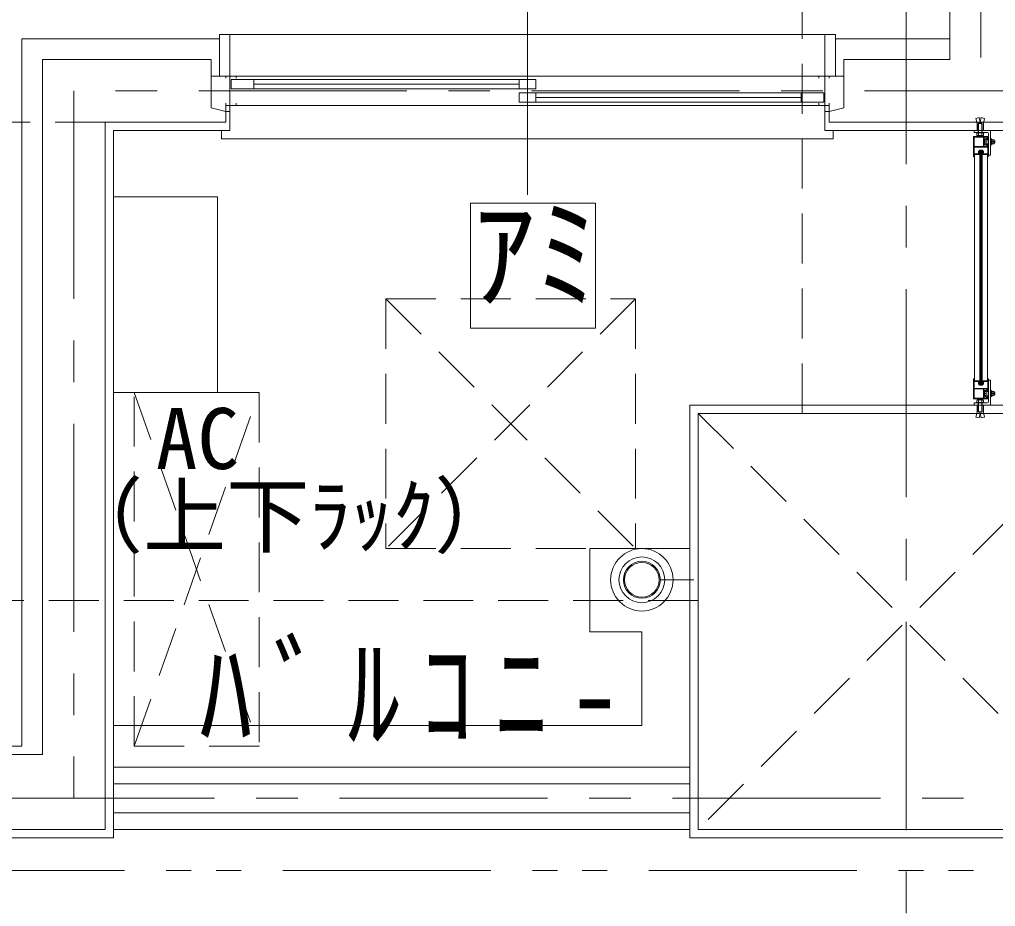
# Model space of a CAD drawing. Units: millimetres at full size; details may follow other scales. Extents: x -443943 to 462275, y -43546 to 79452.
# Drawn here: x -5325 to -2979, y -15478 to -13347 of the extents above; entities that cross this region are included whole.
import ezdxf
from ezdxf.enums import TextEntityAlignment as Align

# ---------------------------------------------------------------- set-up
doc = ezdxf.new("R2010")
doc.units = ezdxf.units.MM
doc.header["$LTSCALE"] = 100
for name, pattern in [('CHAIN1', [8, 5, -1, 1, -1]), ('CHAIN2', [12, 9, -1, 1, -1]), ('DASHED1', [1.8, 1.2, -0.6]), ('DOUBLE_CHAIN1', [8.8, 5, -1, 0.6, -0.6, 0.6, -1])]:
    doc.linetypes.add(name, pattern=pattern)
for name, color, linetype, lineweight in [('4-0_仕上', 7, 'Continuous', 15), ('4-1_通り芯', 4, 'Continuous', 9), ('4-2_躯体', 3, 'Continuous', 20), ('4-3_建具', 4, 'Continuous', 9), ('4-5_文字', 7, 'Continuous', 15), ('4-A_目地･ﾊｯﾁ', 4, 'Continuous', 9), ('4-B_E-PANL', 1, 'Continuous', 18)]:
    doc.layers.add(name, color=color, linetype=linetype, lineweight=lineweight)
doc.styles.add('ＭＳ ゴシック', font='')
doc.styles.get('ＭＳ ゴシック').set_extended_font_data('MS Gothic')

msp = doc.modelspace()

# ---------------------------------------------------------------- linework, layer by layer
at = {"layer": '4-0_仕上', "linetype": 'DASHED1'}
for p, q in [((-3444.2, -8413.1), (-3444.2, -14293.1)), ((-5119.2, -13593.1), (-6624.2, -13593.1)), ((-3694.2, -14743.1), (-9294.2, -14743.1))]:
    msp.add_line(p, q, dxfattribs=at)
at = {"layer": '4-0_仕上'}
for p, q in [((-5319.2, -13393.1), (-5319.2, -15093.1)), ((-4844.2, -13393.1), (-5319.2, -13393.1)), ((-3089.2, -13393.1), (-3364.2, -13393.1)), ((-2769.2, -13613.1), (-3389.2, -13613.1)), ((-3714.2, -15313.1), (-3714.2, -14273.1)), ((-5319.2, -15093.1), (-5752.9, -15093.1)), ((-5099.2, -15143.1), (-3714.2, -15143.1)), ((-5099.2, -15313.1), (-5777.9, -15313.1)), ((-5099.2, -15293.1), (-3714.2, -15293.1)), ((-2674.2, -15313.1), (-3714.2, -15313.1))]:
    msp.add_line(p, q, dxfattribs=at)
for points in [[(-4819.2, -13613.1), (-5099.2, -13613.1), (-5099.2, -15313.1)], [(-3714.2, -14273.1), (-2674.2, -14273.1), (-2674.2, -15313.1)]]:
    msp.add_lwpolyline(points, dxfattribs=at)
at = {"layer": '4-1_通り芯', "linetype": 'CHAIN1'}
for p, q in [((-3194.2, -3594.4), (-3194.2, -19068.1)), ((-3014.2, -9738.1), (-3014.2, -13518.1)), ((-5194.2, -13518.1), (-5194.2, -15218.1)), ((-1194.2, -13518.1), (-5194.2, -13518.1)), ((-18955.9, -15218.1), (21355.8, -15218.1))]:
    msp.add_line(p, q, dxfattribs=at)
at = {"layer": '4-2_躯体'}
for p, q in [((-3089.2, -9813.1), (-3089.2, -13443.1)), ((-4864.2, -13443.1), (-5269.2, -13443.1)), ((-5269.2, -13443.1), (-5269.2, -15113.1)), ((-3344.2, -13558.7), (-3344.2, -13443.1)), ((-3089.2, -13443.1), (-3344.2, -13443.1)), ((-4829.2, -13593.1), (-4829.2, -13568.1)), ((-3379.2, -13568.1), (-3344.2, -13558.7)), ((-3379.2, -13568.1), (-3379.2, -13593.1)), ((-5119.2, -13593.1), (-5119.2, -15293.1)), ((-4829.2, -13593.1), (-5119.2, -13593.1)), ((-2779.2, -13593.1), (-3379.2, -13593.1)), ((-3694.2, -15293.1), (-3694.2, -14293.1)), ((-3694.2, -14293.1), (-2694.2, -14293.1)), ((-5269.2, -15113.1), (-5767.9, -15113.1)), ((-5119.2, -15293.1), (-5767.9, -15293.1)), ((-2694.2, -15293.1), (-3694.2, -15293.1))]:
    msp.add_line(p, q, dxfattribs=at)
at = {"layer": '4-2_躯体', "linetype": 'DASHED1'}
for p, q in [((-3694.2, -14293.1), (-2694.2, -15293.1)), ((-2694.2, -14293.1), (-3694.2, -15293.1))]:
    msp.add_line(p, q, dxfattribs=at)
at = {"layer": '4-2_躯体'}
msp.add_lwpolyline([(-4864.2, -13443.1), (-4864.2, -13558.7), (-4829.2, -13568.1)], dxfattribs=at)
at = {"layer": '4-3_建具'}
for p, q in [((-4104.2, -13268.1), (-4104.2, -13768.1)), ((-4844.2, -13483.1), (-4864.2, -13483.1)), ((-4829.2, -13488.1), (-4829.2, -13483.1)), ((-4829.2, -13483.1), (-3379.2, -13483.1)), ((-4819.2, -13483.1), (-4819.2, -13568.1)), ((-4804.2, -13483.1), (-4804.2, -13488.1)), ((-3404.2, -13483.1), (-3404.2, -13488.1)), ((-3389.2, -13483.1), (-3389.2, -13568.1)), ((-3379.2, -13483.1), (-3379.2, -13488.1)), ((-3364.2, -13483.1), (-3344.2, -13483.1)), ((-4816.2, -13490.6), (-4084.2, -13490.6)), ((-4816.2, -13513.6), (-4816.2, -13490.6)), ((-4761.7, -13490.6), (-4761.7, -13513.6)), ((-4124.2, -13502.1), (-4761.7, -13502.1)), ((-4124.2, -13490.6), (-4124.2, -13513.6)), ((-4084.2, -13490.6), (-4084.2, -13513.6)), ((-4084.2, -13513.6), (-4816.2, -13513.6)), ((-4124.2, -13522.6), (-4124.2, -13545.6)), ((-3392.2, -13522.6), (-4124.2, -13522.6)), ((-4084.2, -13522.6), (-4084.2, -13545.6)), ((-3446.7, -13522.6), (-3446.7, -13545.6)), ((-3392.2, -13545.6), (-3392.2, -13522.6)), ((-4829.2, -13568.1), (-4829.2, -13548.1)), ((-4829.2, -13553.1), (-3379.2, -13553.1)), ((-4804.2, -13548.1), (-4804.2, -13553.1)), ((-4124.2, -13545.6), (-3392.2, -13545.6)), ((-3446.7, -13534.1), (-4084.2, -13534.1)), ((-3404.2, -13548.1), (-3404.2, -13553.1)), ((-3379.2, -13548.1), (-3379.2, -13568.1)), ((-4839.2, -13613.1), (-4839.2, -13633.1)), ((-3369.2, -13613.1), (-3369.2, -13633.1)), ((-4839.2, -13633.1), (-3369.2, -13633.1)), ((-5099.2, -15183.1), (-3714.2, -15183.1)), ((-5099.2, -15253.1), (-3714.2, -15253.1))]:
    msp.add_line(p, q, dxfattribs=at)
at = {"layer": '4-3_建具', "color": 7, "lineweight": 15}
for p, q in [((-4844.2, -13383.1), (-3364.2, -13383.1)), ((-4844.2, -13483.1), (-4844.2, -13383.1)), ((-4819.2, -13383.1), (-4819.2, -13483.1)), ((-3389.2, -13383.1), (-3389.2, -13483.1)), ((-3364.2, -13483.1), (-3364.2, -13383.1)), ((-4819.2, -13483.1), (-4844.2, -13483.1)), ((-3389.2, -13483.1), (-3364.2, -13483.1)), ((-4829.2, -13568.1), (-4819.2, -13568.1)), ((-4819.2, -13568.1), (-4819.2, -13613.1)), ((-3389.2, -13568.1), (-3379.2, -13568.1)), ((-3389.2, -13568.1), (-3389.2, -13613.1))]:
    msp.add_line(p, q, dxfattribs=at)
at = {"layer": '4-3_建具', "color": 3, "lineweight": 20}
msp.add_line((-4851.1, -13593.1), (-4847.6, -13593.1), dxfattribs=at)
at = {"layer": '4-A_目地･ﾊｯﾁ', "linetype": 'CHAIN2'}
for p, q in [((-3018.5, -13582.6), (-3026.3, -13584.3)), ((-3023.8, -13596.3), (-3026.3, -13584.3)), ((-3023.8, -13613.1), (-3023.8, -13596.3)), ((-3020.8, -13618.1), (-3020.8, -13596.8)), ((-3020.8, -13596.8), (-3011.6, -13596.8)), ((-3020.3, -13618.1), (-3020.3, -13595.8)), ((-3020.3, -13595.8), (-3012, -13595.8)), ((-3016.2, -13593.8), (-3018.5, -13582.6)), ((-3016.2, -13593.8), (-3013.9, -13582.6)), ((-3013.9, -13582.6), (-3006, -13584.3)), ((-3012, -13618.1), (-3012, -13595.8)), ((-3011.6, -13618.1), (-3011.6, -13596.8)), ((-3008.5, -13596.3), (-3006, -13584.3)), ((-3008.5, -13613.1), (-3008.5, -13596.3)), ((-3023.8, -14273.1), (-3023.8, -14289.9)), ((-3020.8, -14268.1), (-3020.8, -14289.4)), ((-3020.3, -14268.1), (-3020.3, -14290.4)), ((-3012, -14268.1), (-3012, -14290.4)), ((-3011.6, -14268.1), (-3011.6, -14289.4)), ((-3008.5, -14273.1), (-3008.5, -14289.9)), ((-3023.8, -14289.9), (-3026.3, -14302)), ((-3018.5, -14303.6), (-3026.3, -14302)), ((-3020.8, -14289.4), (-3011.6, -14289.4)), ((-3020.3, -14290.4), (-3012, -14290.4)), ((-3016.2, -14292.4), (-3018.5, -14303.6)), ((-3016.2, -14292.4), (-3013.9, -14303.6)), ((-3013.9, -14303.6), (-3006, -14302)), ((-3008.5, -14289.9), (-3006, -14302))]:
    msp.add_line(p, q, dxfattribs=at)
at = {"layer": '4-A_目地･ﾊｯﾁ'}
for p, q in [((-3031, -13613.1), (-2991, -13613.1)), ((-3024.2, -13624.4), (-3024.2, -13618.9)), ((-3024.2, -13624.4), (-3023.2, -13625.4)), ((-3009.2, -13625.4), (-3023.2, -13625.4)), ((-3020, -13624.4), (-3022.2, -13625.4)), ((-3020, -13624.4), (-3020, -13618.9)), ((-3020, -13624.4), (-3017.2, -13625.4)), ((-3012.3, -13624.4), (-3015.2, -13625.4)), ((-3012.3, -13624.4), (-3012.3, -13618.9)), ((-3012.3, -13624.4), (-3010.2, -13625.4)), ((-3008.2, -13624.4), (-3009.2, -13625.4)), ((-3008.2, -13624.4), (-3008.2, -13618.9)), ((-3006.7, -13618.9), (-3006.7, -13618.1)), ((-2996, -13620.6), (-2996, -13675.3)), ((-2991, -13673.1), (-2991, -13613.1)), ((-3031.5, -13628.1), (-3032.3, -13628.9)), ((-3032.3, -13675.7), (-3032.3, -13628.9)), ((-3031.5, -13628.1), (-2996.8, -13628.1)), ((-3030.5, -13629.4), (-3030.8, -13629.8)), ((-3030.8, -13651.3), (-3030.8, -13629.8)), ((-3030.5, -13629.4), (-3007.8, -13629.4)), ((-3007.8, -13651.7), (-3007.8, -13629.4)), ((-3006.8, -13629.4), (-2997.9, -13629.4)), ((-3006.8, -13651.7), (-3006.8, -13629.4)), ((-3005.3, -13635.7), (-3005.8, -13637.6)), ((-3005.8, -13635.7), (-3005.8, -13645.7)), ((-3001.6, -13635.7), (-3005.8, -13635.7)), ((-3005.3, -13640.7), (-3005.8, -13638.9)), ((-3005.3, -13640.7), (-3005.8, -13642.6)), ((-3001.6, -13640.7), (-3005.8, -13640.7)), ((-3005.3, -13645.7), (-3005.8, -13643.9)), ((-3001.6, -13645.7), (-3005.8, -13645.7)), ((-3004.4, -13635.4), (-3004.4, -13633.8)), ((-3001.6, -13633.8), (-3004.4, -13633.8)), ((-3001.6, -13635.4), (-3004.4, -13635.4)), ((-3004.4, -13646), (-3004.4, -13647.6)), ((-3001.6, -13646), (-3004.4, -13646)), ((-3001.6, -13647.6), (-3004.4, -13647.6)), ((-3001.6, -13633.8), (-3001.6, -13632.3)), ((-2999, -13632.3), (-3001.6, -13632.3)), ((-3001.6, -13646), (-3001.6, -13635.4)), ((-3001.6, -13647.6), (-3001.6, -13649.1)), ((-2999, -13649.1), (-3001.6, -13649.1)), ((-2999, -13632.3), (-2999, -13629.4)), ((-2999, -13634.1), (-2999, -13635.6)), ((-2999, -13635.6), (-2996, -13635.6)), ((-2999, -13645.9), (-2999, -13647.4)), ((-2999, -13645.9), (-2996, -13645.9)), ((-2999, -13647.4), (-2997.5, -13647.4)), ((-2999, -13649.1), (-2999, -13651.7)), ((-2997.9, -13629.4), (-2997.5, -13629.8)), ((-2997.5, -13647.4), (-2997.5, -13651.3)), ((-2996.8, -13628.1), (-2996, -13628.9)), ((-2996.8, -13645.9), (-2996.8, -13635.6)), ((-2991, -13632.7), (-2989.4, -13632.7)), ((-2989.4, -13634.7), (-2987.6, -13634.7)), ((-2987.6, -13635.7), (-2982.5, -13635.7)), ((-2987.6, -13640.7), (-2982.5, -13640.7)), ((-2983.3, -13635.7), (-2982.5, -13637.2)), ((-2983.3, -13645.7), (-2983.3, -13635.7)), ((-2983.3, -13640.7), (-2982.5, -13639.2)), ((-2983.3, -13640.7), (-2982.5, -13642.2)), ((-2983.3, -13645.7), (-2982.5, -13644.2)), ((-2982.5, -13637.6), (-2981.7, -13637.6)), ((-2981.2, -13638.2), (-2981.7, -13638.2)), ((-2981.2, -13643.2), (-2981.7, -13643.2)), ((-2981.2, -13643.2), (-2981.2, -13638.2)), ((-3030.5, -13651.7), (-3030.8, -13651.3)), ((-3030.5, -13653.2), (-3030.8, -13653.5)), ((-3030.8, -13653.5), (-3030.8, -13669.5)), ((-3030.5, -13669.8), (-3030.8, -13669.5)), ((-3030.5, -13671.3), (-3030.8, -13671.7)), ((-3030.8, -13671.7), (-3030.8, -13674.6)), ((-3030.5, -13651.7), (-3007.8, -13651.7)), ((-3030.5, -13653.2), (-2997.9, -13653.2)), ((-3017.9, -13669.8), (-3030.5, -13669.8)), ((-3017.5, -13671.3), (-3030.5, -13671.3)), ((-3030.2, -13671.3), (-3030.2, -14214.9)), ((-3020.6, -13664.1), (-3017.4, -13660.9)), ((-3020.6, -13664.1), (-3020.6, -13669.5)), ((-3019.6, -13664.5), (-3017.4, -13662.4)), ((-3019.6, -13664.5), (-3019.6, -13669.5)), ((-3017.9, -13669.8), (-3017.2, -13667)), ((-3017.5, -13671.3), (-3016.4, -13667.2)), ((-3017.4, -13660.9), (-3011, -13660.9)), ((-3017.4, -13662.4), (-3010.9, -13662.4)), ((-3017.2, -13665.9), (-3016.7, -13665.9)), ((-3017.2, -13667), (-3017.2, -13665.9)), ((-3016.7, -13663.4), (-3011.7, -13663.4)), ((-3016.7, -13663.4), (-3016.7, -14222.8)), ((-3016.7, -13665.9), (-3016.4, -13666.1)), ((-3016.4, -13667.2), (-3016.4, -13666.1)), ((-3015.4, -13663.4), (-3015.4, -14222.8)), ((-3014.2, -13663.4), (-3014.2, -14222.8)), ((-3012.9, -13663.4), (-3012.9, -14222.8)), ((-3011.7, -13665.9), (-3011.9, -13666.1)), ((-3011.9, -13667.2), (-3011.9, -13666.1)), ((-3010.8, -13671.3), (-3011.9, -13667.2)), ((-3011.7, -13663.4), (-3011.7, -14222.8)), ((-3011.2, -13665.9), (-3011.7, -13665.9)), ((-3011.2, -13667), (-3011.2, -13665.9)), ((-3010.4, -13669.8), (-3011.2, -13667)), ((-3007.8, -13664.1), (-3011, -13660.9)), ((-3008.8, -13664.5), (-3010.9, -13662.4)), ((-3010.8, -13671.3), (-2997.9, -13671.3)), ((-3010.4, -13669.8), (-2997.9, -13669.8)), ((-3008.8, -13664.5), (-3008.8, -13669.5)), ((-3007.8, -13664.1), (-3007.8, -13669.5)), ((-3006.8, -13651.7), (-2997.9, -13651.7)), ((-2998.2, -13671.3), (-2998.2, -14214.9)), ((-2997.9, -13651.7), (-2997.5, -13651.3)), ((-2997.9, -13653.2), (-2997.5, -13653.5)), ((-2997.9, -13669.8), (-2997.5, -13669.5)), ((-2997.9, -13671.3), (-2997.5, -13671.7)), ((-2997.5, -13653.5), (-2997.5, -13669.5)), ((-2997.5, -13671.7), (-2997.5, -13674.6)), ((-2996, -13673.1), (-2991, -13673.1)), ((-3032.3, -13675.3), (-3031.2, -13676.4)), ((-3031.2, -13676.4), (-3030.3, -13676.4)), ((-3030.3, -13674.6), (-3030.8, -13674.6)), ((-3030.3, -13676.4), (-3030.3, -13674.6)), ((-2998, -13674.6), (-2997.5, -13674.6)), ((-2998, -13676.4), (-2998, -13674.6)), ((-2997.2, -13676.4), (-2998, -13676.4)), ((-2996, -13675.3), (-2997.2, -13676.4)), ((-3032.3, -14211), (-3031.2, -14209.8)), ((-3032.3, -14210.6), (-3032.3, -14257.3)), ((-3031.2, -14209.8), (-3030.3, -14209.8)), ((-3030.8, -14214.6), (-3030.8, -14211.6)), ((-3030.3, -14211.6), (-3030.8, -14211.6)), ((-3030.3, -14209.8), (-3030.3, -14211.6)), ((-2998, -14209.8), (-2998, -14211.6)), ((-2997.2, -14209.8), (-2998, -14209.8)), ((-2998, -14211.6), (-2997.5, -14211.6)), ((-2997.5, -14214.6), (-2997.5, -14211.6)), ((-2996, -14211), (-2997.2, -14209.8)), ((-2996, -14265.6), (-2996, -14211)), ((-3030.5, -14214.9), (-3030.8, -14214.6)), ((-3030.5, -14216.4), (-3030.8, -14216.8)), ((-3030.8, -14232.7), (-3030.8, -14216.8)), ((-3030.5, -14233.1), (-3030.8, -14232.7)), ((-3030.5, -14234.6), (-3030.8, -14234.9)), ((-3030.8, -14234.9), (-3030.8, -14256.5)), ((-3017.5, -14214.9), (-3030.5, -14214.9)), ((-3017.9, -14216.4), (-3030.5, -14216.4)), ((-3030.5, -14233.1), (-2997.9, -14233.1)), ((-3030.5, -14234.6), (-3007.8, -14234.6)), ((-3020.6, -14222.2), (-3020.6, -14216.8)), ((-3020.6, -14222.2), (-3017.4, -14225.4)), ((-3019.6, -14221.7), (-3019.6, -14216.8)), ((-3019.6, -14221.7), (-3017.4, -14223.9)), ((-3017.9, -14216.4), (-3017.2, -14219.3)), ((-3017.5, -14214.9), (-3016.4, -14219)), ((-3017.4, -14223.9), (-3010.9, -14223.9)), ((-3017.4, -14225.4), (-3011, -14225.4)), ((-3017.2, -14219.3), (-3017.2, -14220.3)), ((-3017.2, -14220.3), (-3016.7, -14220.3)), ((-3016.7, -14220.3), (-3016.4, -14220.2)), ((-3016.7, -14222.8), (-3011.7, -14222.8)), ((-3016.4, -14219), (-3016.4, -14220.2)), ((-3010.8, -14214.9), (-3011.9, -14219)), ((-3011.9, -14219), (-3011.9, -14220.2)), ((-3011.7, -14220.3), (-3011.9, -14220.2)), ((-3011.2, -14220.3), (-3011.7, -14220.3)), ((-3010.4, -14216.4), (-3011.2, -14219.3)), ((-3011.2, -14219.3), (-3011.2, -14220.3)), ((-3007.8, -14222.2), (-3011, -14225.4)), ((-3008.8, -14221.7), (-3010.9, -14223.9)), ((-3010.8, -14214.9), (-2997.9, -14214.9)), ((-3010.4, -14216.4), (-2997.9, -14216.4)), ((-3008.8, -14221.7), (-3008.8, -14216.8)), ((-3007.8, -14222.2), (-3007.8, -14216.8)), ((-3007.8, -14234.6), (-3007.8, -14256.8)), ((-3006.8, -14234.6), (-3006.8, -14256.8)), ((-3006.8, -14234.6), (-2997.9, -14234.6)), ((-2999, -14237.1), (-2999, -14234.6)), ((-2997.9, -14214.9), (-2997.5, -14214.6)), ((-2997.9, -14216.4), (-2997.5, -14216.8)), ((-2997.9, -14233.1), (-2997.5, -14232.7)), ((-2997.9, -14234.6), (-2997.5, -14234.9)), ((-2997.5, -14232.7), (-2997.5, -14216.8)), ((-2997.5, -14238.9), (-2997.5, -14234.9)), ((-2996, -14213.1), (-2991, -14213.1)), ((-2991, -14213.1), (-2991, -14273.1)), ((-3031.5, -14258.1), (-3032.3, -14257.3)), ((-3031.5, -14258.1), (-2996.8, -14258.1)), ((-3030.5, -14256.8), (-3030.8, -14256.5)), ((-3030.5, -14256.8), (-3007.8, -14256.8)), ((-3006.8, -14256.8), (-2997.9, -14256.8)), ((-3005.3, -14240.5), (-3005.8, -14242.4)), ((-3005.8, -14250.5), (-3005.8, -14240.5)), ((-3001.6, -14240.5), (-3005.8, -14240.5)), ((-3005.3, -14245.5), (-3005.8, -14243.7)), ((-3005.3, -14245.5), (-3005.8, -14247.4)), ((-3001.6, -14245.5), (-3005.8, -14245.5)), ((-3005.3, -14250.5), (-3005.8, -14248.7)), ((-3001.6, -14250.5), (-3005.8, -14250.5)), ((-3001.6, -14238.6), (-3004.4, -14238.6)), ((-3004.4, -14240.2), (-3004.4, -14238.6)), ((-3001.6, -14240.2), (-3004.4, -14240.2)), ((-3004.4, -14250.8), (-3004.4, -14252.4)), ((-3001.6, -14250.8), (-3004.4, -14250.8)), ((-3001.6, -14252.4), (-3004.4, -14252.4)), ((-2999, -14237.1), (-3001.6, -14237.1)), ((-3001.6, -14238.6), (-3001.6, -14237.1)), ((-3001.6, -14240.2), (-3001.6, -14250.8)), ((-3001.6, -14252.4), (-3001.6, -14253.9)), ((-2999, -14253.9), (-3001.6, -14253.9)), ((-2999, -14238.9), (-2997.5, -14238.9)), ((-2999, -14240.4), (-2999, -14238.9)), ((-2999, -14240.4), (-2996, -14240.4)), ((-2999, -14252.2), (-2999, -14250.7)), ((-2999, -14250.7), (-2996, -14250.7)), ((-2999, -14253.9), (-2999, -14256.8)), ((-2997.9, -14256.8), (-2997.5, -14256.5)), ((-2996.8, -14240.4), (-2996.8, -14250.7)), ((-2996.8, -14258.1), (-2996, -14257.3)), ((-2991, -14253.5), (-2989.4, -14253.5)), ((-2989.4, -14251.5), (-2987.6, -14251.5)), ((-2987.6, -14245.5), (-2982.5, -14245.5)), ((-2987.6, -14250.5), (-2982.5, -14250.5)), ((-2983.3, -14240.5), (-2982.5, -14242)), ((-2983.3, -14240.5), (-2983.3, -14250.5)), ((-2983.3, -14245.5), (-2982.5, -14244)), ((-2983.3, -14245.5), (-2982.5, -14247)), ((-2983.3, -14250.5), (-2982.5, -14249)), ((-2982.5, -14248.7), (-2981.7, -14248.7)), ((-2981.2, -14243), (-2981.7, -14243)), ((-2981.2, -14248), (-2981.7, -14248)), ((-2981.2, -14243), (-2981.2, -14248)), ((-3031, -14273.1), (-2991, -14273.1)), ((-3024.2, -14261.9), (-3023.2, -14260.9)), ((-3024.2, -14261.9), (-3024.2, -14267.3)), ((-3009.2, -14260.9), (-3023.2, -14260.9)), ((-3020, -14261.9), (-3022.2, -14260.9)), ((-3020, -14261.9), (-3017.2, -14260.9)), ((-3020, -14261.9), (-3020, -14267.3)), ((-3012.3, -14261.9), (-3015.2, -14260.9)), ((-3012.3, -14261.9), (-3010.2, -14260.9)), ((-3012.3, -14261.9), (-3012.3, -14267.3)), ((-3008.2, -14261.9), (-3009.2, -14260.9)), ((-3008.2, -14261.9), (-3008.2, -14267.3)), ((-3006.7, -14267.3), (-3006.7, -14268.1)), ((-3954.2, -14618.1), (-3714.2, -14618.1)), ((-3954.2, -14818.1), (-3954.2, -14618.1)), ((-3829.2, -14818.1), (-3954.2, -14818.1)), ((-3829.2, -14818.1), (-3829.2, -15043.1)), ((-5099.2, -15043.1), (-3829.2, -15043.1))]:
    msp.add_line(p, q, dxfattribs=at)
at = {"layer": '4-A_目地･ﾊｯﾁ', "linetype": 'DASHED1'}
for p, q in [((-5049.2, -14243.1), (-4749.2, -14243.1)), ((-5049.2, -15093.1), (-4749.2, -14243.1)), ((-5049.2, -14243.1), (-4749.2, -15093.1)), ((-5049.2, -15093.1), (-5049.2, -14243.1)), ((-4749.2, -14243.1), (-4749.2, -15093.1)), ((-4749.2, -15093.1), (-5049.2, -15093.1))]:
    msp.add_line(p, q, dxfattribs=at)
at = {"layer": '4-A_目地･ﾊｯﾁ', "color": 2, "lineweight": 15}
msp.add_line((-3704.2, -14693.1), (-3784.7, -14693.1), dxfattribs=at)
at = {"layer": '4-A_目地･ﾊｯﾁ'}
for points in [[(-2998.5, -13618.1), (-3031, -13618.1), (-3031, -13613.1)], [(-3006.7, -13618.9), (-3025.7, -13618.9), (-3025.7, -13618.1)], [(-2999, -13634.1), (-2997.5, -13634.1), (-2997.5, -13629.8)], [(-2991, -13648.7), (-2989.4, -13648.7), (-2989.4, -13632.7)], [(-2989.4, -13646.7), (-2987.6, -13646.7), (-2987.6, -13634.7)], [(-2987.6, -13645.7), (-2982.5, -13645.7), (-2982.5, -13635.7)], [(-2982.5, -13643.9), (-2981.7, -13643.9), (-2981.7, -13637.6)], [(-2999, -14252.2), (-2997.5, -14252.2), (-2997.5, -14256.5)], [(-2991, -14237.5), (-2989.4, -14237.5), (-2989.4, -14253.5)], [(-2989.4, -14239.5), (-2987.6, -14239.5), (-2987.6, -14251.5)], [(-2987.6, -14240.5), (-2982.5, -14240.5), (-2982.5, -14250.5)], [(-2982.5, -14242.4), (-2981.7, -14242.4), (-2981.7, -14248.7)], [(-2998.5, -14268.1), (-3031, -14268.1), (-3031, -14273.1)], [(-3006.7, -14267.3), (-3025.7, -14267.3), (-3025.7, -14268.1)]]:
    msp.add_lwpolyline(points, dxfattribs=at)
msp.add_lwpolyline([(-5099.2, -14243.1), (-4849.2, -14243.1), (-4849.2, -13773.1), (-5099.2, -13773.1)], close=True, dxfattribs=at)
at = {"layer": '4-A_目地･ﾊｯﾁ', "color": 2, "lineweight": 15}
for radius in [75, 55, 44.5, 41.8]:
    msp.add_circle((-3829.2, -14693.1), radius, dxfattribs=at)
at = {"layer": '4-A_目地･ﾊｯﾁ'}
for centre, start, end in [((-2998.5, -13620.6), 0, 90), ((-2998.5, -14265.6), 270, 0)]:
    msp.add_arc(centre, 2.5, start, end, dxfattribs=at)
at = {"layer": '4-B_E-PANL'}
for p, q in [((-4240.8, -13788.1), (-4240.8, -14088.1)), ((-3940.8, -13788.1), (-4240.8, -13788.1)), ((-3940.8, -14088.1), (-3940.8, -13788.1)), ((-4240.8, -14088.1), (-3940.8, -14088.1))]:
    msp.add_line(p, q, dxfattribs=at)
at = {"layer": '4-B_E-PANL', "color": 7, "linetype": 'DASHED1', "lineweight": 15}
for p, q in [((-3844.2, -14018.1), (-4444.2, -14618.1)), ((-4444.2, -14018.1), (-3844.2, -14618.1)), ((-4444.2, -14018.1), (-4444.2, -14618.1)), ((-4444.2, -14018.1), (-3844.2, -14018.1)), ((-3844.2, -14018.1), (-3844.2, -14618.1)), ((-4444.2, -14618.1), (-3844.2, -14618.1))]:
    msp.add_line(p, q, dxfattribs=at)
at = {"layer": '4-B_E-PANL', "linetype": 'DOUBLE_CHAIN1'}
msp.add_line((-17012.3, -15391.6), (5474.2, -15391.5), dxfattribs=at)

# ---------------------------------------------------------------- texts
at = {"layer": '4-5_文字', "insert": (-4891.9, -15083), "char_height": 219.9, "attachment_point": 7, "style": 'ＭＳ ゴシック'}
msp.add_mtext('\\T1.39;\\W0.85;ﾊﾞﾙｺﾆ-', dxfattribs=at)
at = {"layer": '4-A_目地･ﾊｯﾁ', "style": 'ＭＳ ゴシック'}
for s, p in [('AC', (-4997.1, -14470.8)), ('（上下ﾗｯｸ）', (-5227.9, -14656.4))]:
    msp.add_text(s, height=146.6, dxfattribs=at).set_placement(p, align=Align.BOTTOM_LEFT)
at = {"layer": '4-B_E-PANL', "style": 'ＭＳ ゴシック'}
msp.add_text('ｱﾐ', height=219.9, dxfattribs=at).set_placement((-4235.5, -14084.7), align=Align.BOTTOM_LEFT)

doc.saveas('drawing.dxf')
